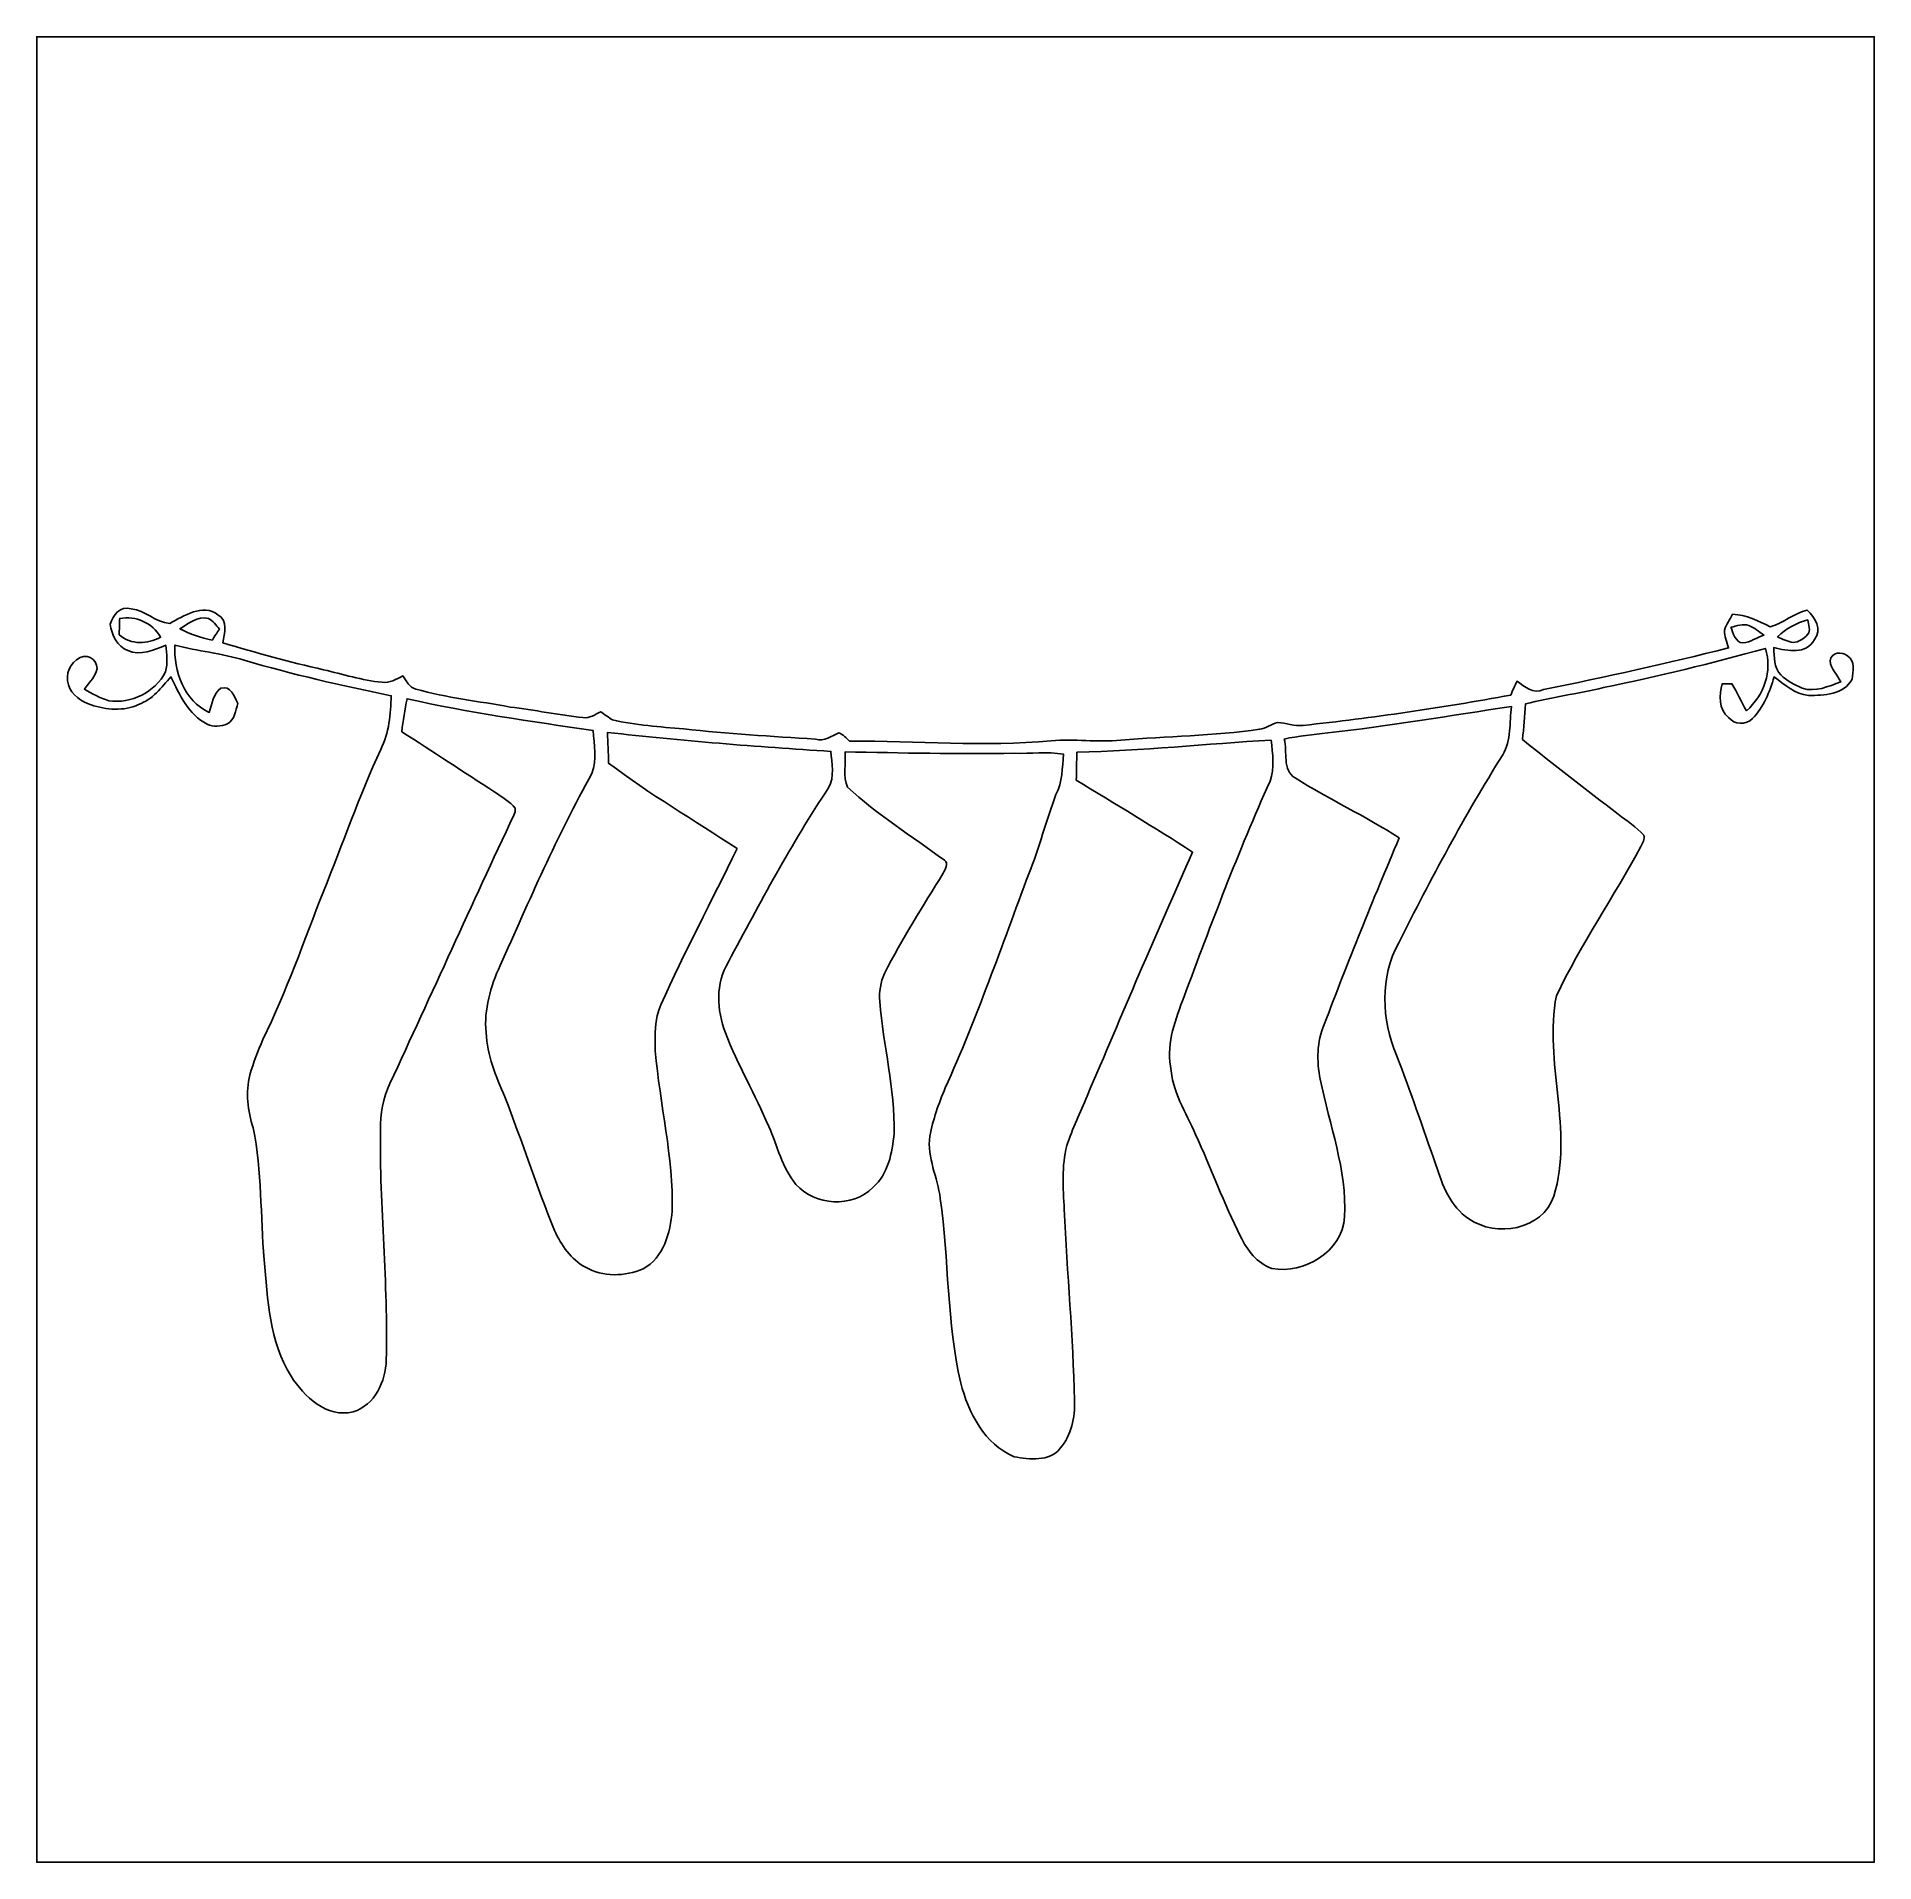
# Model space of a CAD drawing. Header units: centimetres. Extents: x -16.8 to 16.8, y -16.7 to 16.7.
import ezdxf

# ---------------------------------------------------------------- set-up
doc = ezdxf.new("R2010")
doc.units = ezdxf.units.CM
doc.header["$MEASUREMENT"] = 0
doc.layers.add('Layer 1', color=7, linetype='Continuous')

msp = doc.modelspace()

# ---------------------------------------------------------------- linework, layer by layer
at = {"layer": 'Layer 1', "color": 7}
for points, knots in [([(-16.77458, 16.66875), (-16.77458, 16.66875), (16.77458, 16.66875), (16.77458, 16.66875), (16.77458, 16.66875), (16.77458, 16.66875), (16.77458, -16.66875), (16.77458, -16.66875), (16.77458, -16.66875), (16.77458, -16.66875), (-16.77458, -16.66875), (-16.77458, -16.66875), (-16.77458, -16.66875), (-16.77458, -16.66875), (-16.77458, 16.66875), (-16.77458, 16.66875), (-16.77458, 16.66875), (-16.77458, 16.66875), (-16.77458, 16.66875), (-16.77458, 16.66875)], [0, 0, 0, 0, 0.16666667, 0.16666667, 0.16666667, 0.16666667, 0.33333333, 0.33333333, 0.33333333, 0.33333333, 0.5, 0.5, 0.5, 0.5, 0.66666667, 0.66666667, 0.66666667, 0.66666667, 1, 1, 1, 1]), ([(-15.43473, 5.94219), (-15.4051, 5.74499), (-15.30703, 5.53508), (-15.11088, 5.45782), (-15.11088, 5.45782), (-14.88123, 5.35693), (-14.63534, 5.47158), (-14.41944, 5.5559), (-14.41944, 5.5559), (-14.40674, 5.39609), (-14.37534, 5.22852), (-14.42403, 5.07189), (-14.42403, 5.07189), (-14.60853, 4.69971), (-15.05409, 4.48098), (-15.45978, 4.54307), (-15.45978, 4.54307), (-15.61571, 4.59599), (-15.76529, 4.66725), (-15.90569, 4.75227), (-15.90569, 4.75227), (-15.83267, 4.85669), (-15.73812, 4.95018), (-15.68803, 5.06836), (-15.68803, 5.06836), (-15.61783, 5.24087), (-15.81714, 5.41902), (-15.98224, 5.32977), (-15.98224, 5.32977), (-16.16251, 5.24581), (-16.26447, 5.02356), (-16.1925, 4.83129), (-16.1925, 4.83129), (-16.14241, 4.64044), (-15.95543, 4.53108), (-15.78222, 4.46793), (-15.78222, 4.46793), (-15.50353, 4.37903), (-15.18638, 4.34481), (-14.91439, 4.47463), (-14.91439, 4.47463), (-14.65933, 4.56353), (-14.49776, 4.78755), (-14.3256, 4.98087), (-14.3256, 4.98087), (-14.16756, 4.65384), (-14.00528, 4.28907), (-13.66414, 4.11515), (-13.66414, 4.11515), (-13.55125, 4.05377), (-13.40873, 4.07317), (-13.29478, 4.12291), (-13.29478, 4.12291), (-13.15932, 4.19276), (-13.13991, 4.36457), (-13.10605, 4.49545), (-13.10605, 4.49545), (-13.15861, 4.61327), (-13.24222, 4.83129), (-13.41155, 4.77026), (-13.41155, 4.77026), (-13.55513, 4.67219), (-13.56748, 4.48169), (-13.62534, 4.33105), (-13.62534, 4.33105), (-14.0843, 4.53531), (-14.27939, 5.08635), (-14.25152, 5.55978), (-14.25152, 5.55978), (-13.83524, 5.44513), (-13.40132, 5.41443), (-12.98893, 5.2832), (-12.98893, 5.2832), (-12.10451, 5.02461), (-11.20528, 4.81824), (-10.30288, 4.63374), (-10.30288, 4.63374), (-10.31381, 4.30177), (-10.33851, 3.95393), (-10.49373, 3.65407), (-10.49373, 3.65407), (-10.88319, 2.80741), (-11.19046, 1.92652), (-11.53689, 1.06221), (-11.53689, 1.06221), (-11.89743, 0.15734), (-12.21317, -0.76729), (-12.64426, -1.64218), (-12.64426, -1.64218), (-12.74022, -1.85067), (-12.81818, -2.06728), (-12.88344, -2.28776), (-12.88344, -2.28776), (-12.96705, -2.60773), (-12.92366, -2.94816), (-12.82206, -3.25931), (-12.82206, -3.25931), (-12.65767, -4.05095), (-12.69436, -4.86516), (-12.62168, -5.66702), (-12.62168, -5.66702), (-12.55924, -6.38916), (-12.53208, -7.16139), (-12.13238, -7.79216), (-12.13238, -7.79216), (-11.88861, -8.16645), (-11.48503, -8.56015), (-10.99573, -8.44338), (-10.99573, -8.44338), (-10.60274, -8.31674), (-10.40059, -7.88494), (-10.39283, -7.49582), (-10.39283, -7.49582), (-10.35438, -6.09494), (-10.51878, -4.69829), (-10.49831, -3.29777), (-10.49831, -3.29777), (-10.50325, -3.00602), (-10.45845, -2.71004), (-10.32686, -2.44828), (-10.32686, -2.44828), (-9.56769, -0.81598), (-8.82897, 0.82621), (-8.06309, 2.45498), (-8.06309, 2.45498), (-8.04686, 2.49414), (-8.03346, 2.53612), (-8.03663, 2.57845), (-8.03663, 2.57845), (-8.13506, 2.70722), (-8.28604, 2.78165), (-8.41375, 2.87479), (-8.41375, 2.87479), (-8.97996, 3.24132), (-9.54158, 3.61456), (-10.11132, 3.97545), (-10.11132, 3.97545), (-10.08592, 4.17759), (-10.05699, 4.37974), (-10.01395, 4.57906), (-10.01395, 4.57906), (-8.89141, 4.32823), (-7.75194, 4.16666), (-6.61494, 3.99874), (-6.61494, 3.99874), (-6.59483, 3.74121), (-6.54614, 3.46569), (-6.63716, 3.21628), (-6.63716, 3.21628), (-7.27181, 2.08386), (-7.78369, 0.88865), (-8.31391, -0.29457), (-8.31391, -0.29457), (-8.49136, -0.67522), (-8.60919, -1.09538), (-8.57179, -1.51836), (-8.57179, -1.51836), (-8.54816, -1.92969), (-8.39399, -2.31669), (-8.22854, -2.68852), (-8.22854, -2.68852), (-7.91386, -3.49885), (-7.64963, -4.32858), (-7.31908, -5.13292), (-7.31908, -5.13292), (-7.19667, -5.39962), (-7.02169, -5.66103), (-6.7564, -5.80249), (-6.7564, -5.80249), (-6.4389, -5.98593), (-6.03321, -5.97112), (-5.70159, -5.83248), (-5.70159, -5.83248), (-5.3273, -5.6321), (-5.20665, -5.16855), (-5.17313, -4.77591), (-5.17313, -4.77591), (-5.14773, -3.79024), (-5.39785, -2.82787), (-5.48181, -1.85067), (-5.48181, -1.85067), (-5.48534, -1.56916), (-5.50369, -1.27035), (-5.37845, -1.00965), (-5.37845, -1.00965), (-4.95053, -0.04198), (-4.44606, 0.889), (-3.98921, 1.84291), (-3.98921, 1.84291), (-4.77132, 2.36149), (-5.58377, 2.83598), (-6.33307, 3.40184), (-6.33307, 3.40184), (-6.33977, 3.59022), (-6.34753, 3.77754), (-6.35353, 3.96522), (-6.35353, 3.96522), (-4.99745, 3.81035), (-3.63608, 3.70311), (-2.27365, 3.61809), (-2.27365, 3.61809), (-2.26483, 3.3976), (-2.20063, 3.1556), (-2.31775, 2.95381), (-2.31775, 2.95381), (-2.99403, 1.93287), (-3.57329, 0.85196), (-4.14761, -0.22825), (-4.14761, -0.22825), (-4.38856, -0.6163), (-4.3561, -1.10772), (-4.20194, -1.52188), (-4.20194, -1.52188), (-3.97228, -2.1082), (-3.65231, -2.65359), (-3.40995, -3.23462), (-3.40995, -3.23462), (-3.24803, -3.58846), (-3.16653, -3.98392), (-2.9143, -4.29013), (-2.9143, -4.29013), (-2.56364, -4.67678), (-1.88383, -4.72475), (-1.50707, -4.34869), (-1.50707, -4.34869), (-1.23119, -4.10104), (-1.15217, -3.71193), (-1.12078, -3.35844), (-1.12078, -3.35844), (-1.10384, -2.54635), (-1.31833, -1.75542), (-1.38254, -0.95038), (-1.38254, -0.95038), (-1.39488, -0.77505), (-1.37266, -0.59478), (-1.29364, -0.43674), (-1.29364, -0.43674), (-0.98037, 0.1972), (-0.59126, 0.78881), (-0.22437, 1.39171), (-0.22437, 1.39171), (-0.19085, 1.46085), (-0.12136, 1.57021), (-0.2032, 1.62913), (-0.2032, 1.62913), (-0.79693, 2.06763), (-1.42663, 2.46698), (-1.97485, 2.96369), (-1.97485, 2.96369), (-2.05599, 3.16512), (-1.99672, 3.3969), (-2.01718, 3.60856), (-2.01718, 3.60856), (-0.98637, 3.59128), (0.04445, 3.56588), (1.07597, 3.58387), (1.07597, 3.58387), (1.37336, 3.57399), (1.67499, 3.61703), (1.97062, 3.56799), (1.97062, 3.56799), (1.95157, 3.31823), (1.95333, 3.05753), (1.83268, 2.83104), (1.83268, 2.83104), (1.65559, 2.35268), (1.53035, 1.85596), (1.33844, 1.38218), (1.33844, 1.38218), (0.84843, 0.07161), (0.387, -1.25166), (-0.18697, -2.52871), (-0.18697, -2.52871), (-0.30798, -2.81234), (-0.41028, -3.10586), (-0.4699, -3.40889), (-0.4699, -3.40889), (-0.51894, -3.80083), (-0.32914, -4.16313), (-0.27764, -4.54448), (-0.27764, -4.54448), (-0.12136, -5.66491), (-0.16016, -6.80967), (0.0956, -7.91669), (0.0956, -7.91669), (0.23566, -8.46173), (0.53128, -9.03005), (1.07068, -9.26677), (1.07068, -9.26677), (1.34549, -9.30451), (1.71697, -9.36519), (1.911, -9.10837), (1.911, -9.10837), (2.11596, -8.87095), (2.18863, -8.54534), (2.17276, -8.23771), (2.17276, -8.23771), (2.14806, -7.07178), (2.03764, -5.90938), (1.98543, -4.74486), (1.98543, -4.74486), (1.9618, -4.35716), (1.93675, -3.95993), (2.032, -3.57928), (2.032, -3.57928), (2.13642, -3.27201), (2.27612, -2.9785), (2.40206, -2.68005), (2.40206, -2.68005), (3.03601, -1.19027), (3.66783, 0.30057), (4.32929, 1.77835), (4.32929, 1.77835), (3.63291, 2.2352), (2.91218, 2.65395), (2.20592, 3.09527), (2.20592, 3.09527), (2.20804, 3.26496), (2.21192, 3.43464), (2.21686, 3.60362), (2.21686, 3.60362), (3.40148, 3.62585), (4.57976, 3.75991), (5.76157, 3.82235), (5.76157, 3.82235), (5.79014, 3.57752), (5.83106, 3.31435), (5.74534, 3.07657), (5.74534, 3.07657), (5.16255, 1.78894), (4.6676, 0.4639), (4.17301, -0.85937), (4.17301, -0.85937), (4.02237, -1.264), (3.84916, -1.69369), (3.92818, -2.1336), (3.92818, -2.1336), (3.95358, -2.58798), (4.20511, -2.97427), (4.38397, -3.3782), (4.38397, -3.3782), (4.66302, -3.99591), (4.90044, -4.63232), (5.20277, -5.23946), (5.20277, -5.23946), (5.32236, -5.48993), (5.50686, -5.73264), (5.7785, -5.82754), (5.7785, -5.82754), (6.36729, -5.92808), (7.06261, -5.52062), (7.10389, -4.8835), (7.10389, -4.8835), (7.14763, -4.02131), (6.82766, -3.20322), (6.6608, -2.36996), (6.6608, -2.36996), (6.59236, -2.03906), (6.59306, -1.68169), (6.73382, -1.36878), (6.73382, -1.36878), (7.16174, -0.22296), (7.62494, 0.90981), (8.10013, 2.03659), (8.10013, 2.03659), (7.48736, 2.43734), (6.81814, 2.74108), (6.20077, 3.13337), (6.20077, 3.13337), (5.96018, 3.27343), (6.06425, 3.61386), (6.00146, 3.84175), (6.00146, 3.84175), (6.26251, 3.90313), (6.53133, 3.91724), (6.79626, 3.95817), (6.79626, 3.95817), (7.91986, 4.07705), (9.03323, 4.27355), (10.15083, 4.43689), (10.15083, 4.43689), (10.11308, 4.14408), (10.14624, 3.82023), (9.99102, 3.55529), (9.99102, 3.55529), (9.29852, 2.44651), (8.67904, 1.29328), (8.09449, 0.12418), (8.09449, 0.12418), (7.74382, -0.49989), (7.78122, -1.28305), (8.0518, -1.9304), (8.0518, -1.9304), (8.30615, -2.59186), (8.53863, -3.26178), (8.769, -3.93171), (8.769, -3.93171), (8.89106, -4.29613), (9.03252, -4.69724), (9.37189, -4.91631), (9.37189, -4.91631), (9.87213, -5.26768), (10.71104, -5.12374), (10.92588, -4.50356), (10.92588, -4.50356), (11.29277, -3.30623), (10.73432, -2.05352), (10.97104, -0.84314), (10.97104, -0.84314), (11.42153, 0.09984), (12.01984, 0.96308), (12.51373, 1.88348), (12.51373, 1.88348), (12.54337, 1.94522), (12.58711, 2.01401), (12.567, 2.08598), (12.567, 2.08598), (12.43365, 2.23908), (12.25832, 2.34809), (12.09922, 2.4705), (12.09922, 2.4705), (11.51467, 2.92065), (10.92623, 3.36585), (10.35509, 3.83258), (10.35509, 3.83258), (10.37202, 4.04954), (10.38825, 4.26685), (10.40624, 4.48345), (10.40624, 4.48345), (10.87755, 4.6041), (11.3605, 4.67184), (11.83393, 4.78367), (11.83393, 4.78367), (12.82665, 4.98581), (13.81125, 5.2264), (14.78703, 5.49839), (14.78703, 5.49839), (14.92179, 5.08423), (14.7574, 4.64185), (14.44343, 4.35857), (14.44343, 4.35857), (14.34747, 4.51979), (14.27198, 4.6923), (14.17567, 4.85352), (14.17567, 4.85352), (14.11711, 4.85422), (14.05855, 4.85458), (14.00069, 4.85458), (14.00069, 4.85458), (13.94672, 4.64291), (13.92414, 4.39067), (14.1164, 4.23862), (14.1164, 4.23862), (14.22153, 4.09681), (14.43108, 4.09998), (14.55067, 4.2164), (14.55067, 4.2164), (14.75246, 4.42701), (14.86641, 4.70323), (14.94649, 4.97911), (14.94649, 4.97911), (15.13734, 4.8387), (15.32537, 4.65843), (15.57479, 4.6415), (15.57479, 4.6415), (15.84854, 4.63515), (16.22884, 4.65279), (16.37136, 4.93783), (16.37136, 4.93783), (16.37877, 5.07541), (16.43627, 5.26944), (16.29022, 5.35481), (16.29022, 5.35481), (16.19144, 5.45253), (15.98224, 5.42854), (15.96707, 5.27121), (15.96707, 5.27121), (15.97942, 5.12374), (16.10042, 5.01615), (16.16181, 4.88738), (16.16181, 4.88738), (15.93885, 4.80448), (15.70037, 4.69406), (15.45943, 4.77132), (15.45943, 4.77132), (15.31937, 4.83517), (15.18003, 4.9082), (15.06784, 5.01474), (15.06784, 5.01474), (14.94261, 5.14597), (14.94684, 5.34529), (14.93979, 5.51251), (14.93979, 5.51251), (15.1952, 5.45571), (15.53175, 5.37704), (15.68379, 5.65997), (15.68379, 5.65997), (15.83549, 5.84764), (15.68838, 6.06002), (15.5508, 6.19795), (15.5508, 6.19795), (15.3095, 6.13586), (15.11018, 5.96371), (14.87699, 5.89315), (14.87699, 5.89315), (14.65897, 6.00251), (14.4399, 6.11082), (14.18872, 6.12211), (14.18872, 6.12211), (14.13969, 6.02544), (14.06842, 5.93796), (14.03914, 5.83247), (14.03914, 5.83247), (14.03597, 5.71994), (14.08536, 5.61481), (14.11499, 5.50757), (14.11499, 5.50757), (12.99457, 5.22958), (11.86886, 4.97276), (10.73644, 4.75015), (10.73644, 4.75015), (10.54241, 4.65173), (10.39566, 4.80166), (10.25207, 4.90008), (10.25207, 4.90008), (10.21151, 4.81647), (10.17376, 4.73146), (10.13636, 4.64608), (10.13636, 4.64608), (8.88118, 4.41254), (7.61647, 4.22981), (6.34682, 4.09293), (6.34682, 4.09293), (6.18843, 4.07529), (6.03567, 4.13738), (5.87869, 4.14408), (5.87869, 4.14408), (5.76439, 4.12009), (5.66949, 4.0386), (5.55307, 4.02131), (5.55307, 4.02131), (4.71241, 3.90278), (3.86151, 3.89008), (3.01625, 3.82411), (3.01625, 3.82411), (2.59292, 3.77684), (2.16853, 3.85374), (1.74554, 3.81035), (1.74554, 3.81035), (0.52035, 3.7017), (-0.70803, 3.80859), (-1.93499, 3.80753), (-1.93499, 3.80753), (-1.99602, 3.86045), (-2.04964, 3.92853), (-2.1276, 3.95746), (-2.1276, 3.95746), (-2.2666, 3.90349), (-2.39113, 3.78989), (-2.55552, 3.84104), (-2.55552, 3.84104), (-3.35809, 3.89396), (-4.16207, 3.93876), (-4.96147, 4.02802), (-4.96147, 4.02802), (-5.39785, 4.06647), (-5.83706, 4.09646), (-6.26533, 4.19276), (-6.26533, 4.19276), (-6.3186, 4.22981), (-6.42514, 4.30389), (-6.47841, 4.34093), (-6.47841, 4.34093), (-6.58001, 4.29084), (-6.68267, 4.21781), (-6.80191, 4.23545), (-6.80191, 4.23545), (-7.24782, 4.28202), (-7.68738, 4.37621), (-8.13259, 4.42771), (-8.13259, 4.42771), (-8.70585, 4.53743), (-9.29181, 4.59211), (-9.85273, 4.75686), (-9.85273, 4.75686), (-9.97761, 4.78437), (-10.02312, 4.90502), (-10.09121, 4.99498), (-10.09121, 4.99498), (-10.21151, 4.93854), (-10.32898, 4.86022), (-10.47009, 4.87962), (-10.47009, 4.87962), (-10.83416, 4.91702), (-11.18553, 5.02638), (-11.54113, 5.10893), (-11.54113, 5.10893), (-12.15778, 5.25004), (-12.76809, 5.41726), (-13.37416, 5.59858), (-13.37416, 5.59858), (-13.34946, 5.77462), (-13.27185, 6.00251), (-13.46588, 6.11258), (-13.46588, 6.11258), (-13.74175, 6.32636), (-14.09524, 6.08718), (-14.34747, 5.95595), (-14.34747, 5.95595), (-14.60818, 5.969), (-14.78915, 6.20324), (-15.05056, 6.22018), (-15.05056, 6.22018), (-15.25058, 6.2805), (-15.38358, 6.10588), (-15.43473, 5.94219)], [0, 0, 0, 0, 0.00645161, 0.00645161, 0.00645161, 0.00645161, 0.01290323, 0.01290323, 0.01290323, 0.01290323, 0.01935484, 0.01935484, 0.01935484, 0.01935484, 0.02580645, 0.02580645, 0.02580645, 0.02580645, 0.03225806, 0.03225806, 0.03225806, 0.03225806, 0.03870968, 0.03870968, 0.03870968, 0.03870968, 0.04516129, 0.04516129, 0.04516129, 0.04516129, 0.0516129, 0.0516129, 0.0516129, 0.0516129, 0.05806452, 0.05806452, 0.05806452, 0.05806452, 0.06451613, 0.06451613, 0.06451613, 0.06451613, 0.07096774, 0.07096774, 0.07096774, 0.07096774, 0.07741935, 0.07741935, 0.07741935, 0.07741935, 0.08387097, 0.08387097, 0.08387097, 0.08387097, 0.09032258, 0.09032258, 0.09032258, 0.09032258, 0.09677419, 0.09677419, 0.09677419, 0.09677419, 0.10322581, 0.10322581, 0.10322581, 0.10322581, 0.10967742, 0.10967742, 0.10967742, 0.10967742, 0.11612903, 0.11612903, 0.11612903, 0.11612903, 0.12258065, 0.12258065, 0.12258065, 0.12258065, 0.12903226, 0.12903226, 0.12903226, 0.12903226, 0.13548387, 0.13548387, 0.13548387, 0.13548387, 0.14193548, 0.14193548, 0.14193548, 0.14193548, 0.1483871, 0.1483871, 0.1483871, 0.1483871, 0.15483871, 0.15483871, 0.15483871, 0.15483871, 0.16129032, 0.16129032, 0.16129032, 0.16129032, 0.16774194, 0.16774194, 0.16774194, 0.16774194, 0.17419355, 0.17419355, 0.17419355, 0.17419355, 0.18064516, 0.18064516, 0.18064516, 0.18064516, 0.18709677, 0.18709677, 0.18709677, 0.18709677, 0.19354839, 0.19354839, 0.19354839, 0.19354839, 0.2, 0.2, 0.2, 0.2, 0.20645161, 0.20645161, 0.20645161, 0.20645161, 0.21290323, 0.21290323, 0.21290323, 0.21290323, 0.21935484, 0.21935484, 0.21935484, 0.21935484, 0.22580645, 0.22580645, 0.22580645, 0.22580645, 0.23225806, 0.23225806, 0.23225806, 0.23225806, 0.23870968, 0.23870968, 0.23870968, 0.23870968, 0.24516129, 0.24516129, 0.24516129, 0.24516129, 0.2516129, 0.2516129, 0.2516129, 0.2516129, 0.25806452, 0.25806452, 0.25806452, 0.25806452, 0.26451613, 0.26451613, 0.26451613, 0.26451613, 0.27096774, 0.27096774, 0.27096774, 0.27096774, 0.27741935, 0.27741935, 0.27741935, 0.27741935, 0.28387097, 0.28387097, 0.28387097, 0.28387097, 0.29032258, 0.29032258, 0.29032258, 0.29032258, 0.29677419, 0.29677419, 0.29677419, 0.29677419, 0.30322581, 0.30322581, 0.30322581, 0.30322581, 0.30967742, 0.30967742, 0.30967742, 0.30967742, 0.31612903, 0.31612903, 0.31612903, 0.31612903, 0.32258065, 0.32258065, 0.32258065, 0.32258065, 0.32903226, 0.32903226, 0.32903226, 0.32903226, 0.33548387, 0.33548387, 0.33548387, 0.33548387, 0.34193548, 0.34193548, 0.34193548, 0.34193548, 0.3483871, 0.3483871, 0.3483871, 0.3483871, 0.35483871, 0.35483871, 0.35483871, 0.35483871, 0.36129032, 0.36129032, 0.36129032, 0.36129032, 0.36774194, 0.36774194, 0.36774194, 0.36774194, 0.37419355, 0.37419355, 0.37419355, 0.37419355, 0.38064516, 0.38064516, 0.38064516, 0.38064516, 0.38709677, 0.38709677, 0.38709677, 0.38709677, 0.39354839, 0.39354839, 0.39354839, 0.39354839, 0.4, 0.4, 0.4, 0.4, 0.40645161, 0.40645161, 0.40645161, 0.40645161, 0.41290323, 0.41290323, 0.41290323, 0.41290323, 0.41935484, 0.41935484, 0.41935484, 0.41935484, 0.42580645, 0.42580645, 0.42580645, 0.42580645, 0.43225806, 0.43225806, 0.43225806, 0.43225806, 0.43870968, 0.43870968, 0.43870968, 0.43870968, 0.44516129, 0.44516129, 0.44516129, 0.44516129, 0.4516129, 0.4516129, 0.4516129, 0.4516129, 0.45806452, 0.45806452, 0.45806452, 0.45806452, 0.46451613, 0.46451613, 0.46451613, 0.46451613, 0.47096774, 0.47096774, 0.47096774, 0.47096774, 0.47741935, 0.47741935, 0.47741935, 0.47741935, 0.48387097, 0.48387097, 0.48387097, 0.48387097, 0.49032258, 0.49032258, 0.49032258, 0.49032258, 0.49677419, 0.49677419, 0.49677419, 0.49677419, 0.50322581, 0.50322581, 0.50322581, 0.50322581, 0.50967742, 0.50967742, 0.50967742, 0.50967742, 0.51612903, 0.51612903, 0.51612903, 0.51612903, 0.52258065, 0.52258065, 0.52258065, 0.52258065, 0.52903226, 0.52903226, 0.52903226, 0.52903226, 0.53548387, 0.53548387, 0.53548387, 0.53548387, 0.54193548, 0.54193548, 0.54193548, 0.54193548, 0.5483871, 0.5483871, 0.5483871, 0.5483871, 0.55483871, 0.55483871, 0.55483871, 0.55483871, 0.56129032, 0.56129032, 0.56129032, 0.56129032, 0.56774194, 0.56774194, 0.56774194, 0.56774194, 0.57419355, 0.57419355, 0.57419355, 0.57419355, 0.58064516, 0.58064516, 0.58064516, 0.58064516, 0.58709677, 0.58709677, 0.58709677, 0.58709677, 0.59354839, 0.59354839, 0.59354839, 0.59354839, 0.6, 0.6, 0.6, 0.6, 0.60645161, 0.60645161, 0.60645161, 0.60645161, 0.61290323, 0.61290323, 0.61290323, 0.61290323, 0.61935484, 0.61935484, 0.61935484, 0.61935484, 0.62580645, 0.62580645, 0.62580645, 0.62580645, 0.63225806, 0.63225806, 0.63225806, 0.63225806, 0.63870968, 0.63870968, 0.63870968, 0.63870968, 0.64516129, 0.64516129, 0.64516129, 0.64516129, 0.6516129, 0.6516129, 0.6516129, 0.6516129, 0.65806452, 0.65806452, 0.65806452, 0.65806452, 0.66451613, 0.66451613, 0.66451613, 0.66451613, 0.67096774, 0.67096774, 0.67096774, 0.67096774, 0.67741935, 0.67741935, 0.67741935, 0.67741935, 0.68387097, 0.68387097, 0.68387097, 0.68387097, 0.69032258, 0.69032258, 0.69032258, 0.69032258, 0.69677419, 0.69677419, 0.69677419, 0.69677419, 0.70322581, 0.70322581, 0.70322581, 0.70322581, 0.70967742, 0.70967742, 0.70967742, 0.70967742, 0.71612903, 0.71612903, 0.71612903, 0.71612903, 0.72258065, 0.72258065, 0.72258065, 0.72258065, 0.72903226, 0.72903226, 0.72903226, 0.72903226, 0.73548387, 0.73548387, 0.73548387, 0.73548387, 0.74193548, 0.74193548, 0.74193548, 0.74193548, 0.7483871, 0.7483871, 0.7483871, 0.7483871, 0.75483871, 0.75483871, 0.75483871, 0.75483871, 0.76129032, 0.76129032, 0.76129032, 0.76129032, 0.76774194, 0.76774194, 0.76774194, 0.76774194, 0.77419355, 0.77419355, 0.77419355, 0.77419355, 0.78064516, 0.78064516, 0.78064516, 0.78064516, 0.78709677, 0.78709677, 0.78709677, 0.78709677, 0.79354839, 0.79354839, 0.79354839, 0.79354839, 0.8, 0.8, 0.8, 0.8, 0.80645161, 0.80645161, 0.80645161, 0.80645161, 0.81290323, 0.81290323, 0.81290323, 0.81290323, 0.81935484, 0.81935484, 0.81935484, 0.81935484, 0.82580645, 0.82580645, 0.82580645, 0.82580645, 0.83225806, 0.83225806, 0.83225806, 0.83225806, 0.83870968, 0.83870968, 0.83870968, 0.83870968, 0.84516129, 0.84516129, 0.84516129, 0.84516129, 0.8516129, 0.8516129, 0.8516129, 0.8516129, 0.85806452, 0.85806452, 0.85806452, 0.85806452, 0.86451613, 0.86451613, 0.86451613, 0.86451613, 0.87096774, 0.87096774, 0.87096774, 0.87096774, 0.87741935, 0.87741935, 0.87741935, 0.87741935, 0.88387097, 0.88387097, 0.88387097, 0.88387097, 0.89032258, 0.89032258, 0.89032258, 0.89032258, 0.89677419, 0.89677419, 0.89677419, 0.89677419, 0.90322581, 0.90322581, 0.90322581, 0.90322581, 0.90967742, 0.90967742, 0.90967742, 0.90967742, 0.91612903, 0.91612903, 0.91612903, 0.91612903, 0.92258065, 0.92258065, 0.92258065, 0.92258065, 0.92903226, 0.92903226, 0.92903226, 0.92903226, 0.93548387, 0.93548387, 0.93548387, 0.93548387, 0.94193548, 0.94193548, 0.94193548, 0.94193548, 0.9483871, 0.9483871, 0.9483871, 0.9483871, 0.95483871, 0.95483871, 0.95483871, 0.95483871, 0.96129032, 0.96129032, 0.96129032, 0.96129032, 0.96774194, 0.96774194, 0.96774194, 0.96774194, 0.97419355, 0.97419355, 0.97419355, 0.97419355, 0.98064516, 0.98064516, 0.98064516, 0.98064516, 0.98709677, 0.98709677, 0.98709677, 0.98709677, 1, 1, 1, 1]), ([(-15.26011, 6.0452), (-14.96483, 6.09812), (-14.65792, 5.96653), (-14.51328, 5.70089), (-14.51328, 5.70089), (-14.75423, 5.57671), (-15.05409, 5.55731), (-15.26893, 5.7471), (-15.26893, 5.7471), (-15.26681, 5.82154), (-15.26258, 5.97076), (-15.26011, 6.0452)], [0, 0, 0, 0, 0.25, 0.25, 0.25, 0.25, 0.5, 0.5, 0.5, 0.5, 1, 1, 1, 1]), ([(-14.16297, 5.85893), (-14.00493, 5.94995), (-13.83947, 6.09071), (-13.64086, 6.04626), (-13.64086, 6.04626), (-13.5569, 6.00146), (-13.50081, 5.92067), (-13.43872, 5.85082), (-13.43872, 5.85082), (-13.48352, 5.78379), (-13.52797, 5.71676), (-13.57277, 5.64974), (-13.57277, 5.64974), (-13.77633, 5.69771), (-13.97953, 5.75663), (-14.16297, 5.85893)], [0, 0, 0, 0, 0.2, 0.2, 0.2, 0.2, 0.4, 0.4, 0.4, 0.4, 0.6, 0.6, 0.6, 0.6, 1, 1, 1, 1]), ([(14.15732, 5.88363), (14.26316, 5.90868), (14.37711, 5.9563), (14.48576, 5.91503), (14.48576, 5.91503), (14.58701, 5.87692), (14.66885, 5.80143), (14.75916, 5.74252), (14.75916, 5.74252), (14.63252, 5.69454), (14.51469, 5.61375), (14.37781, 5.59999), (14.37781, 5.59999), (14.23635, 5.60352), (14.19789, 5.78661), (14.15732, 5.88363)], [0, 0, 0, 0, 0.2, 0.2, 0.2, 0.2, 0.4, 0.4, 0.4, 0.4, 0.6, 0.6, 0.6, 0.6, 1, 1, 1, 1]), ([(15.00787, 5.70865), (15.1578, 5.86211), (15.35324, 5.96371), (15.55997, 6.01909), (15.55997, 6.01909), (15.5702, 5.93266), (15.627, 5.82718), (15.55785, 5.75134), (15.55785, 5.75134), (15.49082, 5.67584), (15.3984, 5.61058), (15.29433, 5.60917), (15.29433, 5.60917), (15.19273, 5.62081), (15.10065, 5.66984), (15.00787, 5.70865)], [0, 0, 0, 0, 0.2, 0.2, 0.2, 0.2, 0.4, 0.4, 0.4, 0.4, 0.6, 0.6, 0.6, 0.6, 1, 1, 1, 1])]:
    msp.add_open_spline(points, degree=3, knots=knots, dxfattribs=at)
at = {"layer": 'Layer 1', "color": 250}
for points, knots in [([(-15.43473, 5.94219), (-15.38358, 6.10588), (-15.25058, 6.2805), (-15.05056, 6.22018), (-15.05056, 6.22018), (-14.78915, 6.20324), (-14.60818, 5.969), (-14.34747, 5.95595), (-14.34747, 5.95595), (-14.09524, 6.08718), (-13.74175, 6.32636), (-13.46588, 6.11258), (-13.46588, 6.11258), (-13.27185, 6.00251), (-13.34946, 5.77462), (-13.37416, 5.59858), (-13.37416, 5.59858), (-12.76809, 5.41726), (-12.15778, 5.25004), (-11.54113, 5.10893), (-11.54113, 5.10893), (-11.18553, 5.02638), (-10.83416, 4.91702), (-10.47009, 4.87962), (-10.47009, 4.87962), (-10.32898, 4.86022), (-10.21151, 4.93854), (-10.09121, 4.99498), (-10.09121, 4.99498), (-10.02312, 4.90502), (-9.97761, 4.78437), (-9.85273, 4.75686), (-9.85273, 4.75686), (-9.29181, 4.59211), (-8.70585, 4.53743), (-8.13259, 4.42771), (-8.13259, 4.42771), (-7.68738, 4.37621), (-7.24782, 4.28202), (-6.80191, 4.23545), (-6.80191, 4.23545), (-6.68267, 4.21781), (-6.58001, 4.29084), (-6.47841, 4.34093), (-6.47841, 4.34093), (-6.42514, 4.30389), (-6.3186, 4.22981), (-6.26533, 4.19276), (-6.26533, 4.19276), (-5.83706, 4.09646), (-5.39785, 4.06647), (-4.96147, 4.02802), (-4.96147, 4.02802), (-4.16207, 3.93876), (-3.35809, 3.89396), (-2.55552, 3.84104), (-2.55552, 3.84104), (-2.39113, 3.78989), (-2.2666, 3.90349), (-2.1276, 3.95746), (-2.1276, 3.95746), (-2.04964, 3.92853), (-1.99602, 3.86045), (-1.93499, 3.80753), (-1.93499, 3.80753), (-0.70803, 3.80859), (0.52035, 3.7017), (1.74554, 3.81035), (1.74554, 3.81035), (2.16853, 3.85374), (2.59292, 3.77684), (3.01625, 3.82411), (3.01625, 3.82411), (3.86151, 3.89008), (4.71241, 3.90278), (5.55307, 4.02131), (5.55307, 4.02131), (5.66949, 4.0386), (5.76439, 4.12009), (5.87869, 4.14408), (5.87869, 4.14408), (6.03567, 4.13738), (6.18843, 4.07529), (6.34682, 4.09293), (6.34682, 4.09293), (7.61647, 4.22981), (8.88118, 4.41254), (10.13636, 4.64608), (10.13636, 4.64608), (10.17376, 4.73146), (10.21151, 4.81647), (10.25207, 4.90008), (10.25207, 4.90008), (10.39566, 4.80166), (10.54241, 4.65173), (10.73644, 4.75015), (10.73644, 4.75015), (11.86886, 4.97276), (12.99457, 5.22958), (14.11499, 5.50757), (14.11499, 5.50757), (14.08536, 5.61481), (14.03597, 5.71994), (14.03914, 5.83247), (14.03914, 5.83247), (14.06842, 5.93796), (14.13969, 6.02544), (14.18872, 6.12211), (14.18872, 6.12211), (14.4399, 6.11082), (14.65897, 6.00251), (14.87699, 5.89315), (14.87699, 5.89315), (15.11018, 5.96371), (15.3095, 6.13586), (15.5508, 6.19795), (15.5508, 6.19795), (15.68838, 6.06002), (15.83549, 5.84764), (15.68379, 5.65997), (15.68379, 5.65997), (15.53175, 5.37704), (15.1952, 5.45571), (14.93979, 5.51251), (14.93979, 5.51251), (14.94684, 5.34529), (14.94261, 5.14597), (15.06784, 5.01474), (15.06784, 5.01474), (15.18003, 4.9082), (15.31937, 4.83517), (15.45943, 4.77132), (15.45943, 4.77132), (15.70037, 4.69406), (15.93885, 4.80448), (16.16181, 4.88738), (16.16181, 4.88738), (16.10042, 5.01615), (15.97942, 5.12374), (15.96707, 5.27121), (15.96707, 5.27121), (15.98224, 5.42854), (16.19144, 5.45253), (16.29022, 5.35481), (16.29022, 5.35481), (16.43627, 5.26944), (16.37877, 5.07541), (16.37136, 4.93783), (16.37136, 4.93783), (16.22884, 4.65279), (15.84854, 4.63515), (15.57479, 4.6415), (15.57479, 4.6415), (15.32537, 4.65843), (15.13734, 4.8387), (14.94649, 4.97911), (14.94649, 4.97911), (14.86641, 4.70323), (14.75246, 4.42701), (14.55067, 4.2164), (14.55067, 4.2164), (14.43108, 4.09998), (14.22153, 4.09681), (14.1164, 4.23862), (14.1164, 4.23862), (13.92414, 4.39067), (13.94672, 4.64291), (14.00069, 4.85458), (14.00069, 4.85458), (14.05855, 4.85458), (14.11711, 4.85422), (14.17567, 4.85352), (14.17567, 4.85352), (14.27198, 4.6923), (14.34747, 4.51979), (14.44343, 4.35857), (14.44343, 4.35857), (14.7574, 4.64185), (14.92179, 5.08423), (14.78703, 5.49839), (14.78703, 5.49839), (13.81125, 5.2264), (12.82665, 4.98581), (11.83393, 4.78367), (11.83393, 4.78367), (11.3605, 4.67184), (10.87755, 4.6041), (10.40624, 4.48345), (10.40624, 4.48345), (10.38825, 4.26685), (10.37202, 4.04954), (10.35509, 3.83258), (10.35509, 3.83258), (10.92623, 3.36585), (11.51467, 2.92065), (12.09922, 2.4705), (12.09922, 2.4705), (12.25832, 2.34809), (12.43365, 2.23908), (12.567, 2.08598), (12.567, 2.08598), (12.58711, 2.01401), (12.54337, 1.94522), (12.51373, 1.88348), (12.51373, 1.88348), (12.01984, 0.96308), (11.42153, 0.09984), (10.97104, -0.84314), (10.97104, -0.84314), (10.73432, -2.05352), (11.29277, -3.30623), (10.92588, -4.50356), (10.92588, -4.50356), (10.71104, -5.12374), (9.87213, -5.26768), (9.37189, -4.91631), (9.37189, -4.91631), (9.03252, -4.69724), (8.89106, -4.29613), (8.769, -3.93171), (8.769, -3.93171), (8.53863, -3.26178), (8.30615, -2.59186), (8.0518, -1.9304), (8.0518, -1.9304), (7.78122, -1.28305), (7.74382, -0.49989), (8.09449, 0.12418), (8.09449, 0.12418), (8.67904, 1.29328), (9.29852, 2.44651), (9.99102, 3.55529), (9.99102, 3.55529), (10.14624, 3.82023), (10.11308, 4.14408), (10.15083, 4.43689), (10.15083, 4.43689), (9.03323, 4.27355), (7.91986, 4.07705), (6.79626, 3.95817), (6.79626, 3.95817), (6.53133, 3.91724), (6.26251, 3.90313), (6.00146, 3.84175), (6.00146, 3.84175), (6.06425, 3.61386), (5.96018, 3.27343), (6.20077, 3.13337), (6.20077, 3.13337), (6.81814, 2.74108), (7.48736, 2.43734), (8.10013, 2.03659), (8.10013, 2.03659), (7.62494, 0.90981), (7.16174, -0.22296), (6.73382, -1.36878), (6.73382, -1.36878), (6.59306, -1.68169), (6.59236, -2.03906), (6.6608, -2.36996), (6.6608, -2.36996), (6.82766, -3.20322), (7.14763, -4.02131), (7.10389, -4.8835), (7.10389, -4.8835), (7.06261, -5.52062), (6.36729, -5.92808), (5.7785, -5.82754), (5.7785, -5.82754), (5.50686, -5.73264), (5.32236, -5.48993), (5.20277, -5.23946), (5.20277, -5.23946), (4.90044, -4.63232), (4.66302, -3.99591), (4.38397, -3.3782), (4.38397, -3.3782), (4.20511, -2.97427), (3.95358, -2.58798), (3.92818, -2.1336), (3.92818, -2.1336), (3.84916, -1.69369), (4.02237, -1.264), (4.17301, -0.85937), (4.17301, -0.85937), (4.6676, 0.4639), (5.16255, 1.78894), (5.74534, 3.07657), (5.74534, 3.07657), (5.83106, 3.31435), (5.79014, 3.57752), (5.76157, 3.82235), (5.76157, 3.82235), (4.57976, 3.75991), (3.40148, 3.62585), (2.21686, 3.60362), (2.21686, 3.60362), (2.21192, 3.43464), (2.20804, 3.26496), (2.20592, 3.09527), (2.20592, 3.09527), (2.91218, 2.65395), (3.63291, 2.2352), (4.32929, 1.77835), (4.32929, 1.77835), (3.66783, 0.30057), (3.03601, -1.19027), (2.40206, -2.68005), (2.40206, -2.68005), (2.27612, -2.9785), (2.13642, -3.27201), (2.032, -3.57928), (2.032, -3.57928), (1.93675, -3.95993), (1.9618, -4.35716), (1.98543, -4.74486), (1.98543, -4.74486), (2.03764, -5.90938), (2.14806, -7.07178), (2.17276, -8.23771), (2.17276, -8.23771), (2.18863, -8.54534), (2.11596, -8.87095), (1.911, -9.10837), (1.911, -9.10837), (1.71697, -9.36519), (1.34549, -9.30451), (1.07068, -9.26677), (1.07068, -9.26677), (0.53128, -9.03005), (0.23566, -8.46173), (0.0956, -7.91669), (0.0956, -7.91669), (-0.16016, -6.80967), (-0.12136, -5.66491), (-0.27764, -4.54448), (-0.27764, -4.54448), (-0.32914, -4.16313), (-0.51894, -3.80083), (-0.4699, -3.40889), (-0.4699, -3.40889), (-0.41028, -3.10586), (-0.30798, -2.81234), (-0.18697, -2.52871), (-0.18697, -2.52871), (0.387, -1.25166), (0.84843, 0.07161), (1.33844, 1.38218), (1.33844, 1.38218), (1.53035, 1.85596), (1.65559, 2.35268), (1.83268, 2.83104), (1.83268, 2.83104), (1.95333, 3.05753), (1.95157, 3.31823), (1.97062, 3.56799), (1.97062, 3.56799), (1.67499, 3.61703), (1.37336, 3.57399), (1.07597, 3.58387), (1.07597, 3.58387), (0.04445, 3.56588), (-0.98637, 3.59128), (-2.01718, 3.60856), (-2.01718, 3.60856), (-1.99672, 3.3969), (-2.05599, 3.16512), (-1.97485, 2.96369), (-1.97485, 2.96369), (-1.42663, 2.46698), (-0.79693, 2.06763), (-0.2032, 1.62913), (-0.2032, 1.62913), (-0.12136, 1.57021), (-0.19085, 1.46085), (-0.22437, 1.39171), (-0.22437, 1.39171), (-0.59126, 0.78881), (-0.98037, 0.1972), (-1.29364, -0.43674), (-1.29364, -0.43674), (-1.37266, -0.59478), (-1.39488, -0.77505), (-1.38254, -0.95038), (-1.38254, -0.95038), (-1.31833, -1.75542), (-1.10384, -2.54635), (-1.12078, -3.35844), (-1.12078, -3.35844), (-1.15217, -3.71193), (-1.23119, -4.10104), (-1.50707, -4.34869), (-1.50707, -4.34869), (-1.88383, -4.72475), (-2.56364, -4.67678), (-2.9143, -4.29013), (-2.9143, -4.29013), (-3.16653, -3.98392), (-3.24803, -3.58846), (-3.40995, -3.23462), (-3.40995, -3.23462), (-3.65231, -2.65359), (-3.97228, -2.1082), (-4.20194, -1.52188), (-4.20194, -1.52188), (-4.3561, -1.10772), (-4.38856, -0.6163), (-4.14761, -0.22825), (-4.14761, -0.22825), (-3.57329, 0.85196), (-2.99403, 1.93287), (-2.31775, 2.95381), (-2.31775, 2.95381), (-2.20063, 3.1556), (-2.26483, 3.3976), (-2.27365, 3.61809), (-2.27365, 3.61809), (-3.63608, 3.70311), (-4.99745, 3.81035), (-6.35353, 3.96522), (-6.35353, 3.96522), (-6.34753, 3.77754), (-6.33977, 3.59022), (-6.33307, 3.40184), (-6.33307, 3.40184), (-5.58377, 2.83598), (-4.77132, 2.36149), (-3.98921, 1.84291), (-3.98921, 1.84291), (-4.44606, 0.889), (-4.95053, -0.04198), (-5.37845, -1.00965), (-5.37845, -1.00965), (-5.50369, -1.27035), (-5.48534, -1.56916), (-5.48181, -1.85067), (-5.48181, -1.85067), (-5.39785, -2.82787), (-5.14773, -3.79024), (-5.17313, -4.77591), (-5.17313, -4.77591), (-5.20665, -5.16855), (-5.3273, -5.6321), (-5.70159, -5.83248), (-5.70159, -5.83248), (-6.03321, -5.97112), (-6.4389, -5.98593), (-6.7564, -5.80249), (-6.7564, -5.80249), (-7.02169, -5.66103), (-7.19667, -5.39962), (-7.31908, -5.13292), (-7.31908, -5.13292), (-7.64963, -4.32858), (-7.91386, -3.49885), (-8.22854, -2.68852), (-8.22854, -2.68852), (-8.39399, -2.31669), (-8.54816, -1.92969), (-8.57179, -1.51836), (-8.57179, -1.51836), (-8.60919, -1.09538), (-8.49136, -0.67522), (-8.31391, -0.29457), (-8.31391, -0.29457), (-7.78369, 0.88865), (-7.27181, 2.08386), (-6.63716, 3.21628), (-6.63716, 3.21628), (-6.54614, 3.46569), (-6.59483, 3.74121), (-6.61494, 3.99874), (-6.61494, 3.99874), (-7.75194, 4.16666), (-8.89141, 4.32823), (-10.01395, 4.57906), (-10.01395, 4.57906), (-10.05699, 4.37974), (-10.08592, 4.17759), (-10.11132, 3.97545), (-10.11132, 3.97545), (-9.54158, 3.61456), (-8.97996, 3.24132), (-8.41375, 2.87479), (-8.41375, 2.87479), (-8.28604, 2.78165), (-8.13506, 2.70722), (-8.03663, 2.57845), (-8.03663, 2.57845), (-8.03346, 2.53612), (-8.04686, 2.49414), (-8.06309, 2.45498), (-8.06309, 2.45498), (-8.82897, 0.82621), (-9.56769, -0.81598), (-10.32686, -2.44828), (-10.32686, -2.44828), (-10.45845, -2.71004), (-10.50325, -3.00602), (-10.49831, -3.29777), (-10.49831, -3.29777), (-10.51878, -4.69829), (-10.35438, -6.09494), (-10.39283, -7.49582), (-10.39283, -7.49582), (-10.40059, -7.88494), (-10.60274, -8.31674), (-10.99573, -8.44338), (-10.99573, -8.44338), (-11.48503, -8.56015), (-11.88861, -8.16645), (-12.13238, -7.79216), (-12.13238, -7.79216), (-12.53208, -7.16139), (-12.55924, -6.38916), (-12.62168, -5.66702), (-12.62168, -5.66702), (-12.69436, -4.86516), (-12.65767, -4.05095), (-12.82206, -3.25931), (-12.82206, -3.25931), (-12.92366, -2.94816), (-12.96705, -2.60773), (-12.88344, -2.28776), (-12.88344, -2.28776), (-12.81818, -2.06728), (-12.74022, -1.85067), (-12.64426, -1.64218), (-12.64426, -1.64218), (-12.21317, -0.76729), (-11.89743, 0.15734), (-11.53689, 1.06221), (-11.53689, 1.06221), (-11.19046, 1.92652), (-10.88319, 2.80741), (-10.49373, 3.65407), (-10.49373, 3.65407), (-10.33851, 3.95393), (-10.31381, 4.30177), (-10.30288, 4.63374), (-10.30288, 4.63374), (-11.20528, 4.81824), (-12.10451, 5.02461), (-12.98893, 5.2832), (-12.98893, 5.2832), (-13.40132, 5.41443), (-13.83524, 5.44513), (-14.25152, 5.55978), (-14.25152, 5.55978), (-14.27939, 5.08635), (-14.0843, 4.53531), (-13.62534, 4.33105), (-13.62534, 4.33105), (-13.56748, 4.48169), (-13.55513, 4.67219), (-13.41155, 4.77026), (-13.41155, 4.77026), (-13.24222, 4.83129), (-13.15861, 4.61327), (-13.10605, 4.49545), (-13.10605, 4.49545), (-13.13991, 4.36457), (-13.15932, 4.19276), (-13.29478, 4.12291), (-13.29478, 4.12291), (-13.40873, 4.07317), (-13.55125, 4.05377), (-13.66414, 4.11515), (-13.66414, 4.11515), (-14.00528, 4.28907), (-14.16756, 4.65384), (-14.3256, 4.98087), (-14.3256, 4.98087), (-14.49776, 4.78755), (-14.65933, 4.56353), (-14.91439, 4.47463), (-14.91439, 4.47463), (-15.18638, 4.34481), (-15.50353, 4.37903), (-15.78222, 4.46793), (-15.78222, 4.46793), (-15.95543, 4.53108), (-16.14241, 4.64044), (-16.1925, 4.83129), (-16.1925, 4.83129), (-16.26447, 5.02356), (-16.16251, 5.24581), (-15.98224, 5.32977), (-15.98224, 5.32977), (-15.81714, 5.41902), (-15.61783, 5.24087), (-15.68803, 5.06836), (-15.68803, 5.06836), (-15.73812, 4.95018), (-15.83267, 4.85669), (-15.90569, 4.75227), (-15.90569, 4.75227), (-15.76529, 4.66725), (-15.61571, 4.59599), (-15.45978, 4.54307), (-15.45978, 4.54307), (-15.05409, 4.48098), (-14.60853, 4.69971), (-14.42403, 5.07189), (-14.42403, 5.07189), (-14.37534, 5.22852), (-14.40674, 5.39609), (-14.41944, 5.5559), (-14.41944, 5.5559), (-14.63534, 5.47158), (-14.88123, 5.35693), (-15.11088, 5.45782), (-15.11088, 5.45782), (-15.30703, 5.53508), (-15.4051, 5.74499), (-15.43473, 5.94219), (-15.43473, 5.94219), (-15.43473, 5.94219), (-15.43473, 5.94219), (-15.43473, 5.94219)], [0, 0, 0, 0, 0.00641026, 0.00641026, 0.00641026, 0.00641026, 0.01282051, 0.01282051, 0.01282051, 0.01282051, 0.01923077, 0.01923077, 0.01923077, 0.01923077, 0.02564103, 0.02564103, 0.02564103, 0.02564103, 0.03205128, 0.03205128, 0.03205128, 0.03205128, 0.03846154, 0.03846154, 0.03846154, 0.03846154, 0.04487179, 0.04487179, 0.04487179, 0.04487179, 0.05128205, 0.05128205, 0.05128205, 0.05128205, 0.05769231, 0.05769231, 0.05769231, 0.05769231, 0.06410256, 0.06410256, 0.06410256, 0.06410256, 0.07051282, 0.07051282, 0.07051282, 0.07051282, 0.07692308, 0.07692308, 0.07692308, 0.07692308, 0.08333333, 0.08333333, 0.08333333, 0.08333333, 0.08974359, 0.08974359, 0.08974359, 0.08974359, 0.09615385, 0.09615385, 0.09615385, 0.09615385, 0.1025641, 0.1025641, 0.1025641, 0.1025641, 0.10897436, 0.10897436, 0.10897436, 0.10897436, 0.11538462, 0.11538462, 0.11538462, 0.11538462, 0.12179487, 0.12179487, 0.12179487, 0.12179487, 0.12820513, 0.12820513, 0.12820513, 0.12820513, 0.13461538, 0.13461538, 0.13461538, 0.13461538, 0.14102564, 0.14102564, 0.14102564, 0.14102564, 0.1474359, 0.1474359, 0.1474359, 0.1474359, 0.15384615, 0.15384615, 0.15384615, 0.15384615, 0.16025641, 0.16025641, 0.16025641, 0.16025641, 0.16666667, 0.16666667, 0.16666667, 0.16666667, 0.17307692, 0.17307692, 0.17307692, 0.17307692, 0.17948718, 0.17948718, 0.17948718, 0.17948718, 0.18589744, 0.18589744, 0.18589744, 0.18589744, 0.19230769, 0.19230769, 0.19230769, 0.19230769, 0.19871795, 0.19871795, 0.19871795, 0.19871795, 0.20512821, 0.20512821, 0.20512821, 0.20512821, 0.21153846, 0.21153846, 0.21153846, 0.21153846, 0.21794872, 0.21794872, 0.21794872, 0.21794872, 0.22435897, 0.22435897, 0.22435897, 0.22435897, 0.23076923, 0.23076923, 0.23076923, 0.23076923, 0.23717949, 0.23717949, 0.23717949, 0.23717949, 0.24358974, 0.24358974, 0.24358974, 0.24358974, 0.25, 0.25, 0.25, 0.25, 0.25641026, 0.25641026, 0.25641026, 0.25641026, 0.26282051, 0.26282051, 0.26282051, 0.26282051, 0.26923077, 0.26923077, 0.26923077, 0.26923077, 0.27564103, 0.27564103, 0.27564103, 0.27564103, 0.28205128, 0.28205128, 0.28205128, 0.28205128, 0.28846154, 0.28846154, 0.28846154, 0.28846154, 0.29487179, 0.29487179, 0.29487179, 0.29487179, 0.30128205, 0.30128205, 0.30128205, 0.30128205, 0.30769231, 0.30769231, 0.30769231, 0.30769231, 0.31410256, 0.31410256, 0.31410256, 0.31410256, 0.32051282, 0.32051282, 0.32051282, 0.32051282, 0.32692308, 0.32692308, 0.32692308, 0.32692308, 0.33333333, 0.33333333, 0.33333333, 0.33333333, 0.33974359, 0.33974359, 0.33974359, 0.33974359, 0.34615385, 0.34615385, 0.34615385, 0.34615385, 0.3525641, 0.3525641, 0.3525641, 0.3525641, 0.35897436, 0.35897436, 0.35897436, 0.35897436, 0.36538462, 0.36538462, 0.36538462, 0.36538462, 0.37179487, 0.37179487, 0.37179487, 0.37179487, 0.37820513, 0.37820513, 0.37820513, 0.37820513, 0.38461538, 0.38461538, 0.38461538, 0.38461538, 0.39102564, 0.39102564, 0.39102564, 0.39102564, 0.3974359, 0.3974359, 0.3974359, 0.3974359, 0.40384615, 0.40384615, 0.40384615, 0.40384615, 0.41025641, 0.41025641, 0.41025641, 0.41025641, 0.41666667, 0.41666667, 0.41666667, 0.41666667, 0.42307692, 0.42307692, 0.42307692, 0.42307692, 0.42948718, 0.42948718, 0.42948718, 0.42948718, 0.43589744, 0.43589744, 0.43589744, 0.43589744, 0.44230769, 0.44230769, 0.44230769, 0.44230769, 0.44871795, 0.44871795, 0.44871795, 0.44871795, 0.45512821, 0.45512821, 0.45512821, 0.45512821, 0.46153846, 0.46153846, 0.46153846, 0.46153846, 0.46794872, 0.46794872, 0.46794872, 0.46794872, 0.47435897, 0.47435897, 0.47435897, 0.47435897, 0.48076923, 0.48076923, 0.48076923, 0.48076923, 0.48717949, 0.48717949, 0.48717949, 0.48717949, 0.49358974, 0.49358974, 0.49358974, 0.49358974, 0.5, 0.5, 0.5, 0.5, 0.50641026, 0.50641026, 0.50641026, 0.50641026, 0.51282051, 0.51282051, 0.51282051, 0.51282051, 0.51923077, 0.51923077, 0.51923077, 0.51923077, 0.52564103, 0.52564103, 0.52564103, 0.52564103, 0.53205128, 0.53205128, 0.53205128, 0.53205128, 0.53846154, 0.53846154, 0.53846154, 0.53846154, 0.54487179, 0.54487179, 0.54487179, 0.54487179, 0.55128205, 0.55128205, 0.55128205, 0.55128205, 0.55769231, 0.55769231, 0.55769231, 0.55769231, 0.56410256, 0.56410256, 0.56410256, 0.56410256, 0.57051282, 0.57051282, 0.57051282, 0.57051282, 0.57692308, 0.57692308, 0.57692308, 0.57692308, 0.58333333, 0.58333333, 0.58333333, 0.58333333, 0.58974359, 0.58974359, 0.58974359, 0.58974359, 0.59615385, 0.59615385, 0.59615385, 0.59615385, 0.6025641, 0.6025641, 0.6025641, 0.6025641, 0.60897436, 0.60897436, 0.60897436, 0.60897436, 0.61538462, 0.61538462, 0.61538462, 0.61538462, 0.62179487, 0.62179487, 0.62179487, 0.62179487, 0.62820513, 0.62820513, 0.62820513, 0.62820513, 0.63461538, 0.63461538, 0.63461538, 0.63461538, 0.64102564, 0.64102564, 0.64102564, 0.64102564, 0.6474359, 0.6474359, 0.6474359, 0.6474359, 0.65384615, 0.65384615, 0.65384615, 0.65384615, 0.66025641, 0.66025641, 0.66025641, 0.66025641, 0.66666667, 0.66666667, 0.66666667, 0.66666667, 0.67307692, 0.67307692, 0.67307692, 0.67307692, 0.67948718, 0.67948718, 0.67948718, 0.67948718, 0.68589744, 0.68589744, 0.68589744, 0.68589744, 0.69230769, 0.69230769, 0.69230769, 0.69230769, 0.69871795, 0.69871795, 0.69871795, 0.69871795, 0.70512821, 0.70512821, 0.70512821, 0.70512821, 0.71153846, 0.71153846, 0.71153846, 0.71153846, 0.71794872, 0.71794872, 0.71794872, 0.71794872, 0.72435897, 0.72435897, 0.72435897, 0.72435897, 0.73076923, 0.73076923, 0.73076923, 0.73076923, 0.73717949, 0.73717949, 0.73717949, 0.73717949, 0.74358974, 0.74358974, 0.74358974, 0.74358974, 0.75, 0.75, 0.75, 0.75, 0.75641026, 0.75641026, 0.75641026, 0.75641026, 0.76282051, 0.76282051, 0.76282051, 0.76282051, 0.76923077, 0.76923077, 0.76923077, 0.76923077, 0.77564103, 0.77564103, 0.77564103, 0.77564103, 0.78205128, 0.78205128, 0.78205128, 0.78205128, 0.78846154, 0.78846154, 0.78846154, 0.78846154, 0.79487179, 0.79487179, 0.79487179, 0.79487179, 0.80128205, 0.80128205, 0.80128205, 0.80128205, 0.80769231, 0.80769231, 0.80769231, 0.80769231, 0.81410256, 0.81410256, 0.81410256, 0.81410256, 0.82051282, 0.82051282, 0.82051282, 0.82051282, 0.82692308, 0.82692308, 0.82692308, 0.82692308, 0.83333333, 0.83333333, 0.83333333, 0.83333333, 0.83974359, 0.83974359, 0.83974359, 0.83974359, 0.84615385, 0.84615385, 0.84615385, 0.84615385, 0.8525641, 0.8525641, 0.8525641, 0.8525641, 0.85897436, 0.85897436, 0.85897436, 0.85897436, 0.86538462, 0.86538462, 0.86538462, 0.86538462, 0.87179487, 0.87179487, 0.87179487, 0.87179487, 0.87820513, 0.87820513, 0.87820513, 0.87820513, 0.88461538, 0.88461538, 0.88461538, 0.88461538, 0.89102564, 0.89102564, 0.89102564, 0.89102564, 0.8974359, 0.8974359, 0.8974359, 0.8974359, 0.90384615, 0.90384615, 0.90384615, 0.90384615, 0.91025641, 0.91025641, 0.91025641, 0.91025641, 0.91666667, 0.91666667, 0.91666667, 0.91666667, 0.92307692, 0.92307692, 0.92307692, 0.92307692, 0.92948718, 0.92948718, 0.92948718, 0.92948718, 0.93589744, 0.93589744, 0.93589744, 0.93589744, 0.94230769, 0.94230769, 0.94230769, 0.94230769, 0.94871795, 0.94871795, 0.94871795, 0.94871795, 0.95512821, 0.95512821, 0.95512821, 0.95512821, 0.96153846, 0.96153846, 0.96153846, 0.96153846, 0.96794872, 0.96794872, 0.96794872, 0.96794872, 0.97435897, 0.97435897, 0.97435897, 0.97435897, 0.98076923, 0.98076923, 0.98076923, 0.98076923, 0.98717949, 0.98717949, 0.98717949, 0.98717949, 1, 1, 1, 1]), ([(-15.26011, 6.0452), (-15.26258, 5.97076), (-15.26681, 5.82154), (-15.26893, 5.7471), (-15.26893, 5.7471), (-15.05409, 5.55731), (-14.75423, 5.57671), (-14.51328, 5.70089), (-14.51328, 5.70089), (-14.65792, 5.96653), (-14.96483, 6.09812), (-15.26011, 6.0452), (-15.26011, 6.0452), (-15.26011, 6.0452), (-15.26011, 6.0452), (-15.26011, 6.0452)], [0, 0, 0, 0, 0.2, 0.2, 0.2, 0.2, 0.4, 0.4, 0.4, 0.4, 0.6, 0.6, 0.6, 0.6, 1, 1, 1, 1]), ([(-14.16297, 5.85893), (-13.97953, 5.75663), (-13.77633, 5.69771), (-13.57277, 5.64974), (-13.57277, 5.64974), (-13.52797, 5.71676), (-13.48352, 5.78379), (-13.43872, 5.85082), (-13.43872, 5.85082), (-13.50081, 5.92067), (-13.5569, 6.00146), (-13.64086, 6.04626), (-13.64086, 6.04626), (-13.83947, 6.09071), (-14.00493, 5.94995), (-14.16297, 5.85893), (-14.16297, 5.85893), (-14.16297, 5.85893), (-14.16297, 5.85893), (-14.16297, 5.85893)], [0, 0, 0, 0, 0.16666667, 0.16666667, 0.16666667, 0.16666667, 0.33333333, 0.33333333, 0.33333333, 0.33333333, 0.5, 0.5, 0.5, 0.5, 0.66666667, 0.66666667, 0.66666667, 0.66666667, 1, 1, 1, 1]), ([(14.15732, 5.88363), (14.19789, 5.78661), (14.23635, 5.60352), (14.37781, 5.59999), (14.37781, 5.59999), (14.51469, 5.61375), (14.63252, 5.69454), (14.75916, 5.74252), (14.75916, 5.74252), (14.66885, 5.80143), (14.58701, 5.87692), (14.48576, 5.91503), (14.48576, 5.91503), (14.37711, 5.9563), (14.26316, 5.90868), (14.15732, 5.88363)], [0, 0, 0, 0, 0.2, 0.2, 0.2, 0.2, 0.4, 0.4, 0.4, 0.4, 0.6, 0.6, 0.6, 0.6, 1, 1, 1, 1]), ([(15.00787, 5.70865), (15.10065, 5.66984), (15.19273, 5.62081), (15.29433, 5.60917), (15.29433, 5.60917), (15.3984, 5.61058), (15.49082, 5.67584), (15.55785, 5.75134), (15.55785, 5.75134), (15.627, 5.82718), (15.5702, 5.93266), (15.55997, 6.01909), (15.55997, 6.01909), (15.35324, 5.96371), (15.1578, 5.86211), (15.00787, 5.70865), (15.00787, 5.70865), (15.00787, 5.70865), (15.00787, 5.70865), (15.00787, 5.70865)], [0, 0, 0, 0, 0.16666667, 0.16666667, 0.16666667, 0.16666667, 0.33333333, 0.33333333, 0.33333333, 0.33333333, 0.5, 0.5, 0.5, 0.5, 0.66666667, 0.66666667, 0.66666667, 0.66666667, 1, 1, 1, 1])]:
    msp.add_open_spline(points, degree=3, knots=knots, dxfattribs=at)

doc.saveas('drawing.dxf')
